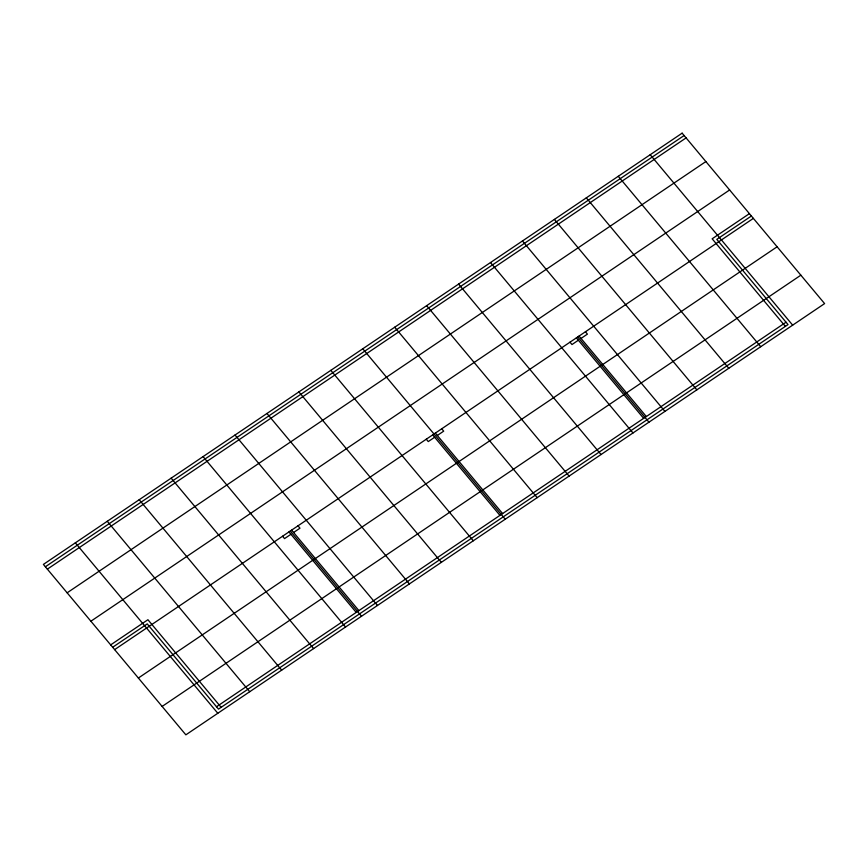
<?xml version="1.0" encoding="UTF-8"?>
<svg xmlns="http://www.w3.org/2000/svg" width="868" height="868" viewBox="0 0 868 868"><rect width="100%" height="100%" fill="white"/><g stroke="black" fill="none" stroke-linecap="round" stroke-linejoin="round"><path stroke-width="1.3" d="M45.375 566.771L684.114 135.527M47.36 569.148L686.1 137.893M67.14 592.811L705.879 161.567M90.89 621.217L729.63 189.973M110.67 644.891L147.929 619.73L221.145 707.311M749.409 213.647L712.151 238.798L785.366 326.379M112.656 647.257L147.245 623.897L218.486 709.113L788.025 324.589L716.794 239.373L751.395 216.013M114.63 649.622L753.37 218.378M290.932 534.297L284.541 538.605L282.567 536.24M293.59 532.496L299.981 528.189L298.006 525.824M434.651 437.266L428.26 441.573L426.286 439.208M437.309 435.465L443.7 431.157L441.714 428.792M578.359 340.234L571.979 344.553L569.994 342.176M581.028 338.433L587.408 334.126L585.433 331.76M138.37 678.027L777.11 246.783M162.121 706.433L800.86 275.189M216.501 706.747L786.039 322.212M650.197 154.721L792.668 325.153M618.266 176.291L760.726 346.712M586.323 197.85L728.794 368.282M554.392 219.409L696.852 389.841M522.449 240.968L664.921 411.399M579.043 336.068L646.324 416.553M577.719 336.968L648.949 422.184M576.385 337.869L643.655 418.343M490.518 262.537L632.978 432.969M458.575 284.096L601.047 454.528M426.644 305.655L569.104 476.087M394.701 327.225L537.173 497.657M435.335 433.099L502.605 513.585M362.77 348.784L505.23 519.216M432.665 434.901L499.946 515.375M330.827 370.343L473.299 540.775M298.896 391.913L441.356 562.345M266.953 413.472L409.425 583.904M235.022 435.031L377.482 605.463M291.615 530.131L358.885 610.616M290.281 531.032L361.511 616.247M288.957 531.932L356.227 612.407M203.079 456.601L345.551 627.032M171.148 478.159L313.608 648.591M139.206 499.718L281.677 670.15M107.274 521.288L249.734 691.709M75.332 542.847L217.803 713.279M682.139 133.162L43.4 564.406L185.861 734.838L824.6 303.594L682.139 133.162"/></g></svg>
